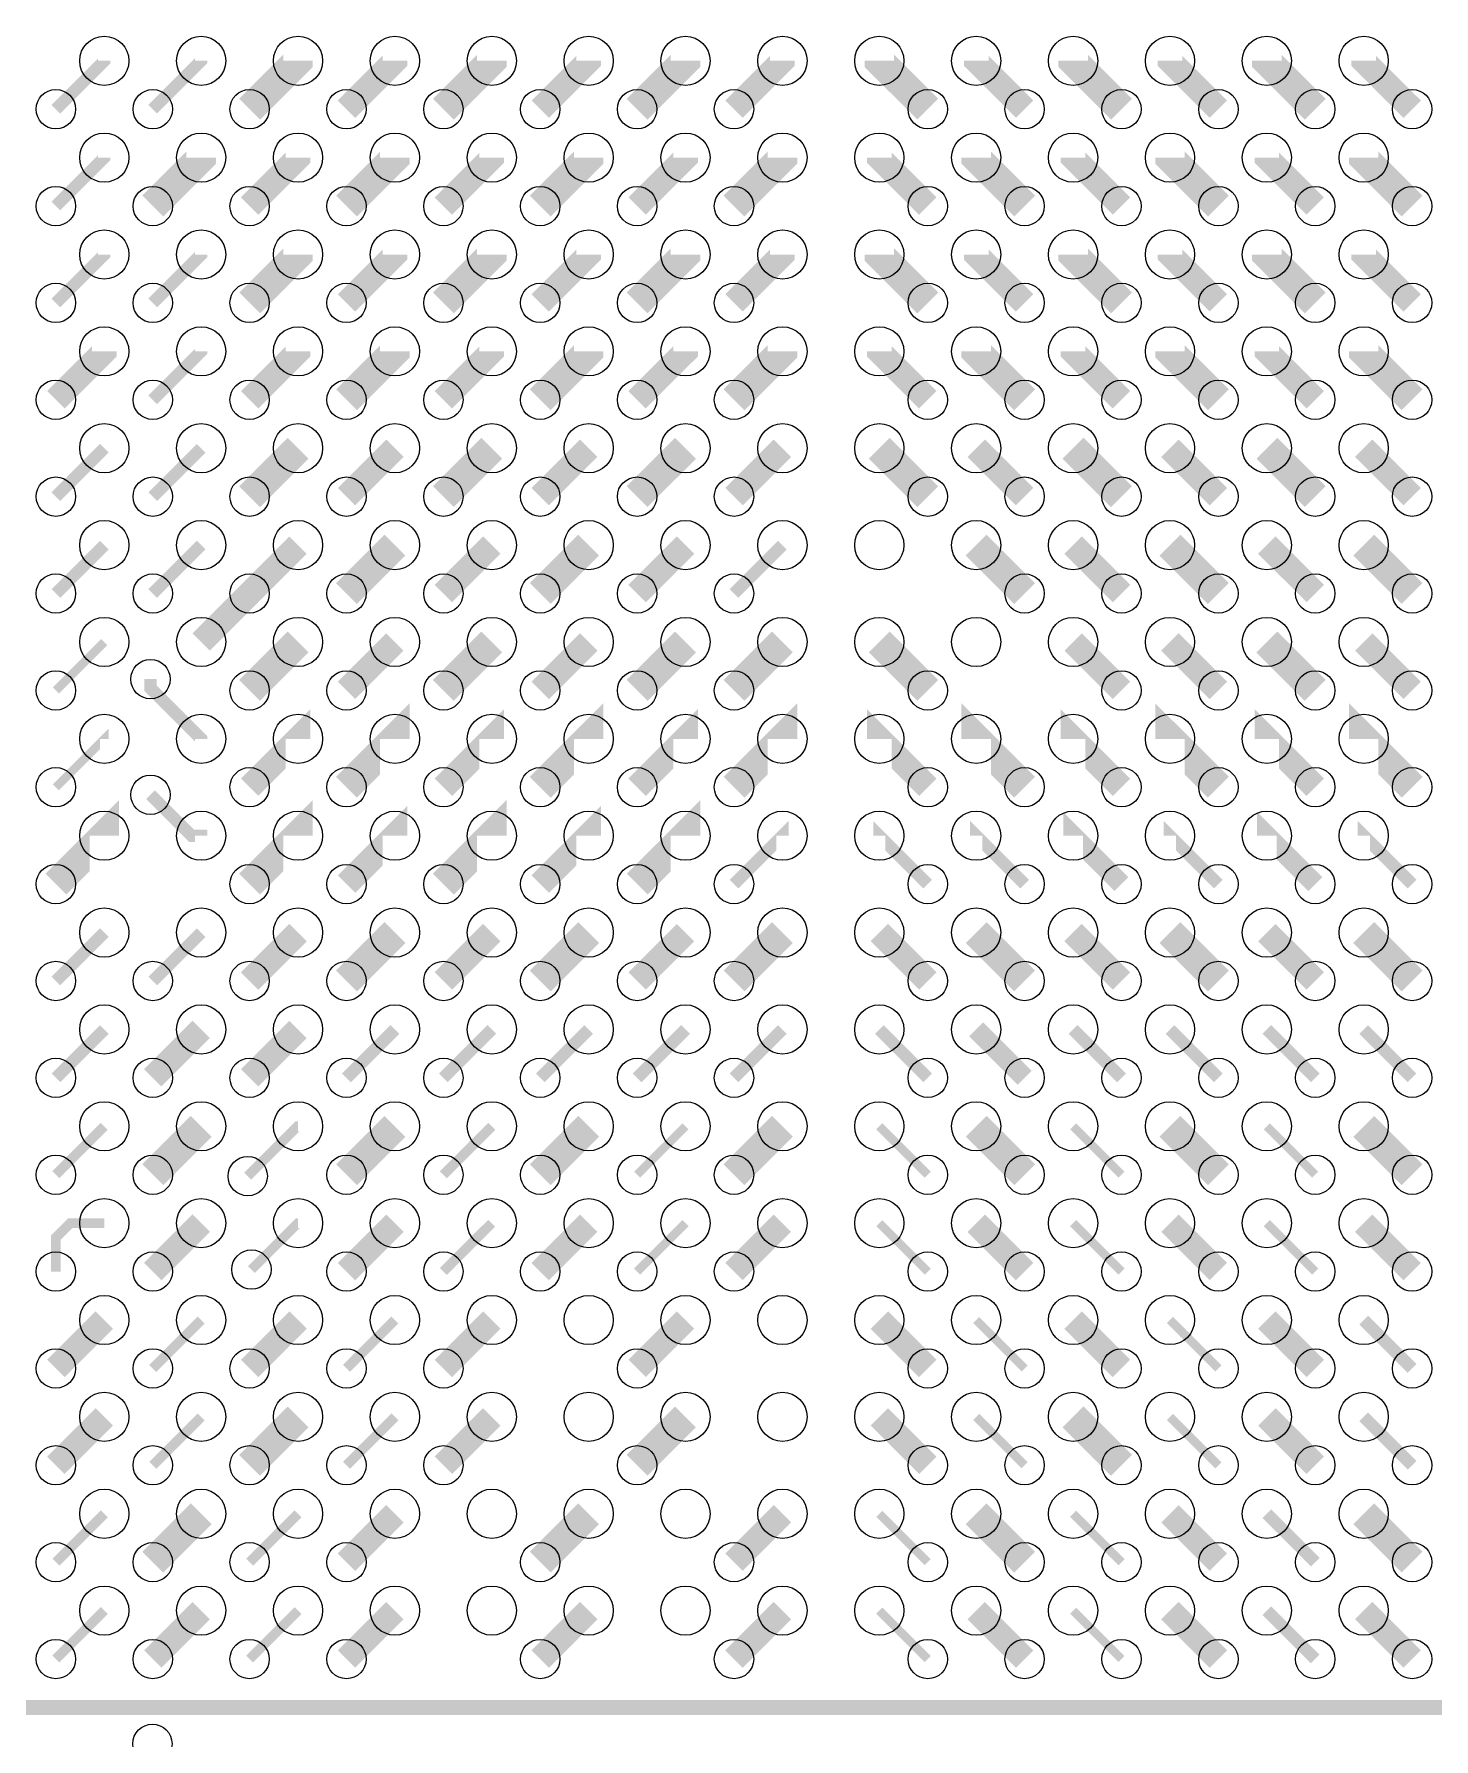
# Model space of a CAD drawing. Extents: x -17 to 168, y 0 to 127.
# Drawn here: x 65.03 to 79.48, y 36.7 to 54.3 of the extents above; entities that cross this region are included whole.
import ezdxf

# ---------------------------------------------------------------- set-up
doc = ezdxf.new("R2010")
doc.units = 0
doc.header["$MEASUREMENT"] = 0
for name, color, linetype in [('ET_TOP', 123, 'CONTINUOUS'), ('PG_SILKSCREEN_TOP', 123, 'CONTINUOUS'), ('PIN_TOP', 4, 'CONTINUOUS'), ('VC_TOP', 131, 'CONTINUOUS')]:
    doc.layers.add(name, color=color, linetype=linetype)

msp = doc.modelspace()

# ---------------------------------------------------------------- linework, layer by layer
at = {"layer": 'ET_TOP'}
for points, const_width in [([(65.753488, 54.022295), (65.753488, 54.022193), (65.253591, 53.522397)], 0.127), ([(66.753511, 54.022295), (66.753511, 54.022193), (66.253589, 53.522397)], 0.127), ([(67.753509, 54.022295), (67.753509, 54.022193), (67.253612, 53.522397)], 0.3048), ([(68.753507, 54.022295), (68.753507, 54.022193), (68.25361, 53.522397)], 0.254), ([(69.753505, 54.022295), (69.753505, 54.022193), (69.253608, 53.522397)], 0.3048), ([(70.753503, 54.022295), (70.753503, 54.022193), (70.253606, 53.522397)], 0.254), ([(71.753501, 54.022295), (71.753501, 54.022193), (71.253604, 53.522397)], 0.3048), ([(72.753499, 54.022295), (72.753499, 54.022193), (72.253602, 53.522397)], 0.254), ([(73.753701, 54.022295), (73.753701, 54.022193), (74.253598, 53.522397)], 0.3048), ([(74.753699, 54.022295), (74.753699, 54.022193), (75.253596, 53.522397)], 0.254), ([(75.753697, 54.022295), (75.753697, 54.022193), (76.253594, 53.522397)], 0.3048), ([(76.753695, 54.022295), (76.753695, 54.022193), (77.253592, 53.522397)], 0.254), ([(77.753693, 54.022295), (77.753693, 54.022193), (78.25359, 53.522397)], 0.3048), ([(78.753691, 54.022295), (78.753691, 54.022193), (79.253588, 53.522397)], 0.254), ([(66.753511, 53.022297), (66.753511, 53.022195), (66.253589, 52.522399)], 0.3048), ([(68.753507, 53.022297), (68.753507, 53.022195), (68.25361, 52.522399)], 0.3048), ([(70.753503, 53.022297), (70.753503, 53.022195), (70.253606, 52.522399)], 0.3048), ([(72.753499, 53.022297), (72.753499, 53.022195), (72.253602, 52.522399)], 0.3048), ([(74.753699, 53.022297), (74.753699, 53.022195), (75.253596, 52.522399)], 0.3048), ([(76.753695, 53.022297), (76.753695, 53.022195), (77.253592, 52.522399)], 0.3048), ([(78.753691, 53.022297), (78.753691, 53.022195), (79.253588, 52.522399)], 0.3048), ([(65.753488, 53.022297), (65.753488, 53.022195), (65.253591, 52.522399)], 0.127), ([(67.753509, 53.022297), (67.753509, 53.022195), (67.253612, 52.522399)], 0.254), ([(69.753505, 53.022297), (69.753505, 53.022195), (69.253608, 52.522399)], 0.254), ([(71.753501, 53.022297), (71.753501, 53.022195), (71.253604, 52.522399)], 0.254), ([(73.753701, 53.022297), (73.753701, 53.022195), (74.253598, 52.522399)], 0.254), ([(75.753697, 53.022297), (75.753697, 53.022195), (76.253594, 52.522399)], 0.254), ([(77.753693, 53.022297), (77.753693, 53.022195), (78.25359, 52.522399)], 0.254), ([(67.753509, 52.022299), (67.753509, 52.022197), (67.253612, 51.522401)], 0.3048), ([(68.753507, 52.022299), (68.753507, 52.022197), (68.25361, 51.522401)], 0.254), ([(69.753505, 52.022299), (69.753505, 52.022197), (69.253608, 51.522401)], 0.3048), ([(70.753503, 52.022299), (70.753503, 52.022197), (70.253606, 51.522401)], 0.254), ([(71.753501, 52.022299), (71.753501, 52.022197), (71.253604, 51.522401)], 0.3048), ([(72.753499, 52.022299), (72.753499, 52.022197), (72.253602, 51.522401)], 0.254), ([(73.753701, 52.022299), (73.753701, 52.022197), (74.253598, 51.522401)], 0.3048), ([(74.753699, 52.022299), (74.753699, 52.022197), (75.253596, 51.522401)], 0.254), ([(75.753697, 52.022299), (75.753697, 52.022197), (76.253594, 51.522401)], 0.3048), ([(76.753695, 52.022299), (76.753695, 52.022197), (77.253592, 51.522401)], 0.254), ([(77.753693, 52.022299), (77.753693, 52.022197), (78.25359, 51.522401)], 0.3048), ([(78.753691, 52.022299), (78.753691, 52.022197), (79.253588, 51.522401)], 0.254), ([(65.753488, 52.022299), (65.753488, 52.022197), (65.253591, 51.522401)], 0.127), ([(66.753511, 52.022299), (66.753511, 52.022197), (66.253589, 51.522401)], 0.127), ([(65.753488, 51.022301), (65.753488, 51.022199), (65.253591, 50.522403)], 0.254), ([(66.753511, 51.022301), (66.753511, 51.022199), (66.253589, 50.522403)], 0.127), ([(67.753509, 51.022301), (67.753509, 51.022199), (67.253612, 50.522403)], 0.254), ([(68.753507, 51.022301), (68.753507, 51.022199), (68.25361, 50.522403)], 0.3048), ([(69.753505, 51.022301), (69.753505, 51.022199), (69.253608, 50.522403)], 0.254), ([(70.753503, 51.022301), (70.753503, 51.022199), (70.253606, 50.522403)], 0.3048), ([(71.753501, 51.022301), (71.753501, 51.022199), (71.253604, 50.522403)], 0.254), ([(72.753499, 51.022301), (72.753499, 51.022199), (72.253602, 50.522403)], 0.3048), ([(73.753701, 51.022301), (73.753701, 51.022199), (74.253598, 50.522403)], 0.254), ([(74.753699, 51.022301), (74.753699, 51.022199), (75.253596, 50.522403)], 0.3048), ([(75.753697, 51.022301), (75.753697, 51.022199), (76.253594, 50.522403)], 0.254), ([(76.753695, 51.022301), (76.753695, 51.022199), (77.253592, 50.522403)], 0.3048), ([(77.753693, 51.022301), (77.753693, 51.022199), (78.25359, 50.522403)], 0.254), ([(78.753691, 51.022301), (78.753691, 51.022199), (79.253588, 50.522403)], 0.3048), ([(67.753509, 50.022303), (67.253612, 49.522405)], 0.3048), ([(69.753505, 50.022303), (69.253608, 49.522405)], 0.3048), ([(71.753501, 50.022303), (71.253604, 49.522405)], 0.3048), ([(73.753701, 50.022303), (74.253598, 49.522405)], 0.3048), ([(75.753697, 50.022303), (76.253594, 49.522405)], 0.3048), ([(77.753693, 50.022303), (78.25359, 49.522405)], 0.3048), ([(65.753488, 50.022303), (65.253591, 49.522405)], 0.127), ([(66.753511, 50.022303), (66.253589, 49.522405)], 0.127), ([(68.753507, 50.022303), (68.25361, 49.522405)], 0.254), ([(70.753503, 50.022303), (70.253606, 49.522405)], 0.254), ([(72.753499, 50.022303), (72.253602, 49.522405)], 0.254), ([(74.753699, 50.022303), (75.253596, 49.522405)], 0.254), ([(76.753695, 50.022303), (77.253592, 49.522405)], 0.254), ([(78.753691, 50.022303), (79.253588, 49.522405)], 0.254), ([(67.753509, 49.022305), (67.253612, 48.522407)], 0.254), ([(68.753507, 49.022305), (68.25361, 48.522407)], 0.3048), ([(69.753505, 49.022305), (69.253608, 48.522407)], 0.254), ([(70.753503, 49.022305), (70.253606, 48.522407)], 0.3048), ([(71.753501, 49.022305), (71.253604, 48.522407)], 0.254), ([(74.753699, 49.022305), (75.253596, 48.522407)], 0.3048), ([(75.753697, 49.022305), (76.253594, 48.522407)], 0.254), ([(76.753695, 49.022305), (77.253592, 48.522407)], 0.3048), ([(77.753693, 49.022305), (78.25359, 48.522407)], 0.254), ([(78.753691, 49.022305), (79.253588, 48.522407)], 0.3048), ([(65.753488, 49.022305), (65.253591, 48.522407)], 0.127), ([(66.753511, 49.022305), (66.253589, 48.522407)], 0.127), ([(72.753499, 49.022305), (72.253602, 48.522407)], 0.127), ([(66.753511, 48.022307), (67.253612, 48.522407)], 0.254), ([(65.753488, 48.022307), (65.253591, 47.522409)], 0.0889), ([(67.753509, 48.022307), (67.253612, 47.522409)], 0.3048), ([(68.753507, 48.022307), (68.25361, 47.522409)], 0.254), ([(69.753505, 48.022307), (69.253608, 47.522409)], 0.3048), ([(70.753503, 48.022307), (70.253606, 47.522409)], 0.254), ([(71.753501, 48.022307), (71.253604, 47.522409)], 0.3048), ([(72.753499, 48.022307), (72.253602, 47.522409)], 0.3048), ([(73.753701, 48.022307), (74.253598, 47.522409)], 0.3048), ([(75.753697, 48.022307), (76.253594, 47.522409)], 0.254), ([(76.753695, 48.022307), (77.253592, 47.522409)], 0.254), ([(77.753693, 48.022307), (78.25359, 47.522409)], 0.3048), ([(78.753691, 48.022307), (79.253588, 47.522409)], 0.254), ([(66.753511, 47.022283), (66.753511, 47.022309), (66.2305, 47.545193), (66.2305, 47.638995)], 0.127), ([(68.753507, 47.022283), (68.753507, 47.022309), (68.25361, 46.522411)], 0.3048), ([(70.753503, 47.022283), (70.753503, 47.022309), (70.253606, 46.522411)], 0.3048), ([(72.753499, 47.022283), (72.753499, 47.022309), (72.253602, 46.522411)], 0.3048), ([(74.753699, 47.022283), (74.753699, 47.022309), (75.253596, 46.522411)], 0.3048), ([(76.753695, 47.022283), (76.753695, 47.022309), (77.253592, 46.522411)], 0.3048), ([(78.753691, 47.022283), (78.753691, 47.022309), (79.253588, 46.522411)], 0.3048), ([(67.753509, 47.022283), (67.753509, 47.022309), (67.253612, 46.522411)], 0.254), ([(69.753505, 47.022283), (69.753505, 47.022309), (69.253608, 46.522411)], 0.254), ([(71.753501, 47.022283), (71.753501, 47.022309), (71.253604, 46.522411)], 0.254), ([(73.753701, 47.022283), (73.753701, 47.022309), (74.253598, 46.522411)], 0.254), ([(75.753697, 47.022283), (75.753697, 47.022309), (76.253594, 46.522411)], 0.254), ([(77.753693, 47.022283), (77.753693, 47.022309), (78.25359, 46.522411)], 0.254), ([(65.753488, 47.022283), (65.753488, 47.022309), (65.253591, 46.522411)], 0.0889), ([(66.753511, 46.022285), (66.753511, 46.022311), (66.65341, 46.022311), (66.2305, 46.445195)], 0.127), ([(65.753488, 46.022285), (65.753488, 46.022311), (65.253591, 45.522388)], 0.3048), ([(67.753509, 46.022285), (67.753509, 46.022311), (67.253612, 45.522388)], 0.3048), ([(68.753507, 46.022285), (68.753507, 46.022311), (68.25361, 45.522388)], 0.254), ([(69.753505, 46.022285), (69.753505, 46.022311), (69.253608, 45.522388)], 0.3048), ([(70.753503, 46.022285), (70.753503, 46.022311), (70.253606, 45.522388)], 0.254), ([(71.753501, 46.022285), (71.753501, 46.022311), (71.253604, 45.522388)], 0.3048), ([(72.753499, 46.022285), (72.753499, 46.022311), (72.253602, 45.522388)], 0.127), ([(73.753701, 46.022285), (73.753701, 46.022311), (74.253598, 45.522388)], 0.127), ([(74.753699, 46.022285), (74.753699, 46.022311), (75.253596, 45.522388)], 0.127), ([(75.753697, 46.022285), (75.753697, 46.022311), (76.253594, 45.522388)], 0.2032), ([(76.753695, 46.022285), (76.753695, 46.022311), (77.253592, 45.522388)], 0.127), ([(77.753693, 46.022285), (77.753693, 46.022311), (78.25359, 45.522388)], 0.2032), ([(78.753691, 46.022285), (78.753691, 46.022311), (79.253588, 45.522388)], 0.127), ([(65.753488, 45.022287), (65.253591, 44.52239)], 0.127), ([(66.753511, 45.022287), (66.253589, 44.52239)], 0.127), ([(67.753509, 45.022287), (67.253612, 44.52239)], 0.254), ([(68.753507, 45.022287), (68.25361, 44.52239)], 0.3048), ([(69.753505, 45.022287), (69.253608, 44.52239)], 0.254), ([(70.753503, 45.022287), (70.253606, 44.52239)], 0.3048), ([(71.753501, 45.022287), (71.253604, 44.52239)], 0.254), ([(72.753499, 45.022287), (72.253602, 44.52239)], 0.3048), ([(73.753701, 45.022287), (74.253598, 44.52239)], 0.254), ([(74.753699, 45.022287), (75.253596, 44.52239)], 0.3048), ([(75.753697, 45.022287), (76.253594, 44.52239)], 0.254), ([(76.753695, 45.022287), (77.253592, 44.52239)], 0.3048), ([(77.753693, 45.022287), (78.25359, 44.52239)], 0.254), ([(78.753691, 45.022287), (79.253588, 44.52239)], 0.3048), ([(65.753488, 44.022289), (65.253591, 43.522392)], 0.127), ([(66.753511, 44.022289), (66.253589, 43.522392)], 0.254), ([(67.753509, 44.022289), (67.253612, 43.522392)], 0.254), ([(68.753507, 44.022289), (68.25361, 43.522392)], 0.127), ([(69.753505, 44.022289), (69.253608, 43.522392)], 0.127), ([(70.753503, 44.022289), (70.253606, 43.522392)], 0.127), ([(71.753501, 44.022289), (71.253604, 43.522392)], 0.127), ([(72.753499, 44.022289), (72.253602, 43.522392)], 0.127), ([(73.753701, 44.022289), (74.253598, 43.522392)], 0.127), ([(74.753699, 44.022289), (75.253596, 43.522392)], 0.2032), ([(75.753697, 44.022289), (76.253594, 43.522392)], 0.127), ([(76.753695, 44.022289), (77.253592, 43.522392)], 0.127), ([(77.753693, 44.022289), (78.25359, 43.522392)], 0.127), ([(78.753691, 44.022289), (79.253588, 43.522392)], 0.127), ([(66.753511, 43.022291), (66.253589, 42.522394)], 0.3048), ([(68.753507, 43.022291), (68.25361, 42.522394)], 0.3048), ([(70.753503, 43.022291), (70.253606, 42.522394)], 0.3048), ([(72.753499, 43.022291), (72.253602, 42.522394)], 0.3048), ([(74.753699, 43.022291), (75.253596, 42.522394)], 0.3048), ([(76.753695, 43.022291), (77.253592, 42.522394)], 0.3048), ([(78.753691, 43.022291), (79.253588, 42.522394)], 0.3048), ([(65.753488, 43.022291), (65.253591, 42.522394)], 0.1016), ([(67.2338, 42.508195), (67.747896, 43.022291), (67.753509, 43.022291)], 0.1016), ([(69.753505, 43.022291), (69.253608, 42.522394)], 0.1016), ([(71.753501, 43.022291), (71.253604, 42.522394)], 0.0889), ([(73.753701, 43.022291), (74.253598, 42.522394)], 0.0889), ([(75.753697, 43.022291), (76.253594, 42.522394)], 0.0889), ([(77.753693, 43.022291), (78.25359, 42.522394)], 0.0889), ([(65.753488, 42.022293), (65.402003, 42.022293), (65.253591, 41.873907), (65.253591, 41.522396)], 0.1016), ([(66.753511, 42.022293), (66.253589, 41.522396)], 0.254), ([(67.753509, 42.022293), (67.751198, 42.022293), (67.2719, 41.542995)], 0.1016), ([(68.753507, 42.022293), (68.25361, 41.522396)], 0.254), ([(69.753505, 42.022293), (69.253608, 41.522396)], 0.1016), ([(70.753503, 42.022293), (70.253606, 41.522396)], 0.254), ([(71.753501, 42.022293), (71.253604, 41.522396)], 0.0889), ([(72.753499, 42.022293), (72.253602, 41.522396)], 0.254), ([(73.753701, 42.022293), (74.253598, 41.522396)], 0.0889), ([(74.753699, 42.022293), (75.253596, 41.522396)], 0.254), ([(75.753697, 42.022293), (76.253594, 41.522396)], 0.0889), ([(76.753695, 42.022293), (77.253592, 41.522396)], 0.254), ([(77.753693, 42.022293), (78.25359, 41.522396)], 0.0889), ([(78.753691, 42.022293), (79.253588, 41.522396)], 0.254), ([(65.753488, 41.022295), (65.253591, 40.522398)], 0.254), ([(66.753511, 41.022295), (66.253589, 40.522398)], 0.1016), ([(67.753509, 41.022295), (67.253612, 40.522398)], 0.254), ([(68.753507, 41.022295), (68.25361, 40.522398)], 0.1016), ([(69.753505, 41.022295), (69.253608, 40.522398)], 0.254), ([(71.753501, 41.022295), (71.253604, 40.522398)], 0.254), ([(73.753701, 41.022295), (74.253598, 40.522398)], 0.254), ([(74.753699, 41.022295), (75.253596, 40.522398)], 0.0889), ([(75.753697, 41.022295), (76.253594, 40.522398)], 0.254), ([(76.753695, 41.022295), (77.253592, 40.522398)], 0.0889), ([(77.753693, 41.022295), (78.25359, 40.522398)], 0.254), ([(78.753691, 41.022295), (79.253588, 40.522398)], 0.127), ([(65.753488, 40.022297), (65.253591, 39.5224)], 0.254), ([(67.753509, 40.022297), (67.253612, 39.5224)], 0.3048), ([(69.753505, 40.022297), (69.253608, 39.5224)], 0.254), ([(71.753501, 40.022297), (71.253604, 39.5224)], 0.3048), ([(73.753701, 40.022297), (74.253598, 39.5224)], 0.254), ([(75.753697, 40.022297), (76.253594, 39.5224)], 0.3048), ([(77.753693, 40.022297), (78.25359, 39.5224)], 0.254), ([(66.753511, 40.022297), (66.253589, 39.5224)], 0.1016), ([(68.753507, 40.022297), (68.25361, 39.5224)], 0.1016), ([(74.753699, 40.022297), (75.253596, 39.5224)], 0.0889), ([(76.753695, 40.022297), (77.253592, 39.5224)], 0.0889), ([(78.753691, 40.022297), (79.253588, 39.5224)], 0.127), ([(65.753488, 39.022299), (65.253591, 38.522402)], 0.1016), ([(66.753511, 39.022299), (66.253589, 38.522402)], 0.3048), ([(67.753509, 39.022299), (67.253612, 38.522402)], 0.1016), ([(68.753507, 39.022299), (68.25361, 38.522402)], 0.254), ([(70.753503, 39.022299), (70.253606, 38.522402)], 0.3048), ([(72.753499, 39.022299), (72.253602, 38.522402)], 0.254), ([(74.753699, 39.022299), (75.253596, 38.522402)], 0.3048), ([(76.753695, 39.022299), (77.253592, 38.522402)], 0.254), ([(77.753693, 39.022299), (78.25359, 38.522402)], 0.127), ([(78.753691, 39.022299), (79.253588, 38.522402)], 0.3048), ([(73.753701, 39.022299), (74.253598, 38.522402)], 0.0889), ([(75.753697, 39.022299), (76.253594, 38.522402)], 0.0889), ([(65.753488, 38.022301), (65.253591, 37.522404)], 0.1016), ([(66.753511, 38.022301), (66.253589, 37.522404)], 0.254), ([(67.753509, 38.022301), (67.253612, 37.522404)], 0.1016), ([(68.753507, 38.022301), (68.25361, 37.522404)], 0.254), ([(70.753503, 38.022301), (70.253606, 37.522404)], 0.254), ([(72.753499, 38.022301), (72.253602, 37.522404)], 0.254), ([(73.753701, 38.022301), (74.253598, 37.522404)], 0.0889), ([(74.753699, 38.022301), (75.253596, 37.522404)], 0.254), ([(75.753697, 38.022301), (76.253594, 37.522404)], 0.0889), ([(76.753695, 38.022301), (77.253592, 37.522404)], 0.254), ([(77.753693, 38.022301), (78.25359, 37.522404)], 0.127), ([(78.753691, 38.022301), (79.253588, 37.522404)], 0.254)]:
    msp.add_lwpolyline(points, dxfattribs=dict(at, const_width=const_width))
at = {"layer": 'PG_SILKSCREEN_TOP', "const_width": 0.1524}
msp.add_lwpolyline([(90.753692, 37.022303), (90.753692, 72.022487), (55.753508, 72.022487), (55.753508, 37.022303)], close=True, dxfattribs=at)
at = {"layer": 'PIN_TOP'}
for centre in [(65.753488, 54.022295), (66.753511, 54.022295), (67.753509, 54.022295), (68.753507, 54.022295), (69.753505, 54.022295), (70.753503, 54.022295), (71.753501, 54.022295), (72.753499, 54.022295), (73.753701, 54.022295), (74.753699, 54.022295), (75.753697, 54.022295), (76.753695, 54.022295), (77.753693, 54.022295), (78.753691, 54.022295), (65.753488, 53.022297), (66.753511, 53.022297), (67.753509, 53.022297), (68.753507, 53.022297), (69.753505, 53.022297), (70.753503, 53.022297), (71.753501, 53.022297), (72.753499, 53.022297), (73.753701, 53.022297), (74.753699, 53.022297), (75.753697, 53.022297), (76.753695, 53.022297), (77.753693, 53.022297), (78.753691, 53.022297), (65.753488, 52.022299), (66.753511, 52.022299), (67.753509, 52.022299), (68.753507, 52.022299), (69.753505, 52.022299), (70.753503, 52.022299), (71.753501, 52.022299), (72.753499, 52.022299), (73.753701, 52.022299), (74.753699, 52.022299), (75.753697, 52.022299), (76.753695, 52.022299), (77.753693, 52.022299), (78.753691, 52.022299), (65.753488, 51.022301), (66.753511, 51.022301), (67.753509, 51.022301), (68.753507, 51.022301), (69.753505, 51.022301), (70.753503, 51.022301), (71.753501, 51.022301), (72.753499, 51.022301), (73.753701, 51.022301), (74.753699, 51.022301), (75.753697, 51.022301), (76.753695, 51.022301), (77.753693, 51.022301), (78.753691, 51.022301), (65.753488, 50.022303), (66.753511, 50.022303), (67.753509, 50.022303), (68.753507, 50.022303), (69.753505, 50.022303), (70.753503, 50.022303), (71.753501, 50.022303), (72.753499, 50.022303), (73.753701, 50.022303), (74.753699, 50.022303), (75.753697, 50.022303), (76.753695, 50.022303), (77.753693, 50.022303), (78.753691, 50.022303), (65.753488, 49.022305), (66.753511, 49.022305), (67.753509, 49.022305), (68.753507, 49.022305), (69.753505, 49.022305), (70.753503, 49.022305), (71.753501, 49.022305), (72.753499, 49.022305), (73.753701, 49.022305), (74.753699, 49.022305), (75.753697, 49.022305), (76.753695, 49.022305), (77.753693, 49.022305), (78.753691, 49.022305), (65.753488, 48.022307), (66.753511, 48.022307), (67.753509, 48.022307), (68.753507, 48.022307), (69.753505, 48.022307), (70.753503, 48.022307), (71.753501, 48.022307), (72.753499, 48.022307), (73.753701, 48.022307), (74.753699, 48.022307), (75.753697, 48.022307), (76.753695, 48.022307), (77.753693, 48.022307), (78.753691, 48.022307), (65.753488, 47.022283), (66.753511, 47.022283), (67.753509, 47.022283), (68.753507, 47.022283), (69.753505, 47.022283), (70.753503, 47.022283), (71.753501, 47.022283), (72.753499, 47.022283), (73.753701, 47.022283), (74.753699, 47.022283), (75.753697, 47.022283), (76.753695, 47.022283), (77.753693, 47.022283), (78.753691, 47.022283), (65.753488, 46.022285), (66.753511, 46.022285), (67.753509, 46.022285), (68.753507, 46.022285), (69.753505, 46.022285), (70.753503, 46.022285), (71.753501, 46.022285), (72.753499, 46.022285), (73.753701, 46.022285), (74.753699, 46.022285), (75.753697, 46.022285), (76.753695, 46.022285), (77.753693, 46.022285), (78.753691, 46.022285), (65.753488, 45.022287), (66.753511, 45.022287), (67.753509, 45.022287), (68.753507, 45.022287), (69.753505, 45.022287), (70.753503, 45.022287), (71.753501, 45.022287), (72.753499, 45.022287), (73.753701, 45.022287), (74.753699, 45.022287), (75.753697, 45.022287), (76.753695, 45.022287), (77.753693, 45.022287), (78.753691, 45.022287), (65.753488, 44.022289), (66.753511, 44.022289), (67.753509, 44.022289), (68.753507, 44.022289), (69.753505, 44.022289), (70.753503, 44.022289), (71.753501, 44.022289), (72.753499, 44.022289), (73.753701, 44.022289), (74.753699, 44.022289), (75.753697, 44.022289), (76.753695, 44.022289), (77.753693, 44.022289), (78.753691, 44.022289), (65.753488, 43.022291), (66.753511, 43.022291), (67.753509, 43.022291), (68.753507, 43.022291), (69.753505, 43.022291), (70.753503, 43.022291), (71.753501, 43.022291), (72.753499, 43.022291), (73.753701, 43.022291), (74.753699, 43.022291), (75.753697, 43.022291), (76.753695, 43.022291), (77.753693, 43.022291), (78.753691, 43.022291), (65.753488, 42.022293), (66.753511, 42.022293), (67.753509, 42.022293), (68.753507, 42.022293), (69.753505, 42.022293), (70.753503, 42.022293), (71.753501, 42.022293), (72.753499, 42.022293), (73.753701, 42.022293), (74.753699, 42.022293), (75.753697, 42.022293), (76.753695, 42.022293), (77.753693, 42.022293), (78.753691, 42.022293), (65.753488, 41.022295), (66.753511, 41.022295), (67.753509, 41.022295), (68.753507, 41.022295), (69.753505, 41.022295), (70.753503, 41.022295), (71.753501, 41.022295), (72.753499, 41.022295), (73.753701, 41.022295), (74.753699, 41.022295), (75.753697, 41.022295), (76.753695, 41.022295), (77.753693, 41.022295), (78.753691, 41.022295), (65.753488, 40.022297), (66.753511, 40.022297), (67.753509, 40.022297), (68.753507, 40.022297), (69.753505, 40.022297), (70.753503, 40.022297), (71.753501, 40.022297), (72.753499, 40.022297), (73.753701, 40.022297), (74.753699, 40.022297), (75.753697, 40.022297), (76.753695, 40.022297), (77.753693, 40.022297), (78.753691, 40.022297), (65.753488, 39.022299), (66.753511, 39.022299), (67.753509, 39.022299), (68.753507, 39.022299), (69.753505, 39.022299), (70.753503, 39.022299), (71.753501, 39.022299), (72.753499, 39.022299), (73.753701, 39.022299), (74.753699, 39.022299), (75.753697, 39.022299), (76.753695, 39.022299), (77.753693, 39.022299), (78.753691, 39.022299), (65.753488, 38.022301), (66.753511, 38.022301), (67.753509, 38.022301), (68.753507, 38.022301), (69.753505, 38.022301), (70.753503, 38.022301), (71.753501, 38.022301), (72.753499, 38.022301), (73.753701, 38.022301), (74.753699, 38.022301), (75.753697, 38.022301), (76.753695, 38.022301), (77.753693, 38.022301), (78.753691, 38.022301)]:
    msp.add_circle(centre, 0.254, dxfattribs=at)
at = {"layer": 'VC_TOP'}
for centre in [(65.253591, 53.522397), (66.253589, 53.522397), (67.253612, 53.522397), (68.25361, 53.522397), (69.253608, 53.522397), (70.253606, 53.522397), (71.253604, 53.522397), (72.253602, 53.522397), (74.253598, 53.522397), (75.253596, 53.522397), (76.253594, 53.522397), (77.253592, 53.522397), (78.25359, 53.522397), (79.253588, 53.522397), (65.253591, 52.522399), (66.253589, 52.522399), (67.253612, 52.522399), (68.25361, 52.522399), (69.253608, 52.522399), (70.253606, 52.522399), (71.253604, 52.522399), (72.253602, 52.522399), (74.253598, 52.522399), (75.253596, 52.522399), (76.253594, 52.522399), (77.253592, 52.522399), (78.25359, 52.522399), (79.253588, 52.522399), (65.253591, 51.522401), (66.253589, 51.522401), (67.253612, 51.522401), (68.25361, 51.522401), (69.253608, 51.522401), (70.253606, 51.522401), (71.253604, 51.522401), (72.253602, 51.522401), (74.253598, 51.522401), (75.253596, 51.522401), (76.253594, 51.522401), (77.253592, 51.522401), (78.25359, 51.522401), (79.253588, 51.522401), (65.253591, 50.522403), (66.253589, 50.522403), (67.253612, 50.522403), (68.25361, 50.522403), (69.253608, 50.522403), (70.253606, 50.522403), (71.253604, 50.522403), (72.253602, 50.522403), (74.253598, 50.522403), (75.253596, 50.522403), (76.253594, 50.522403), (77.253592, 50.522403), (78.25359, 50.522403), (79.253588, 50.522403), (65.253591, 49.522405), (66.253589, 49.522405), (67.253612, 49.522405), (68.25361, 49.522405), (69.253608, 49.522405), (70.253606, 49.522405), (71.253604, 49.522405), (72.253602, 49.522405), (74.253598, 49.522405), (75.253596, 49.522405), (76.253594, 49.522405), (77.253592, 49.522405), (78.25359, 49.522405), (79.253588, 49.522405), (65.253591, 48.522407), (66.253589, 48.522407), (67.253612, 48.522407), (68.25361, 48.522407), (69.253608, 48.522407), (70.253606, 48.522407), (71.253604, 48.522407), (72.253602, 48.522407), (75.253596, 48.522407), (76.253594, 48.522407), (77.253592, 48.522407), (78.25359, 48.522407), (79.253588, 48.522407), (65.253591, 47.522409), (66.2305, 47.638995), (67.253612, 47.522409), (68.25361, 47.522409), (69.253608, 47.522409), (70.253606, 47.522409), (71.253604, 47.522409), (72.253602, 47.522409), (74.253598, 47.522409), (76.253594, 47.522409), (77.253592, 47.522409), (78.25359, 47.522409), (79.253588, 47.522409), (65.253591, 46.522411), (66.2305, 46.445195), (67.253612, 46.522411), (68.25361, 46.522411), (69.253608, 46.522411), (70.253606, 46.522411), (71.253604, 46.522411), (72.253602, 46.522411), (74.253598, 46.522411), (75.253596, 46.522411), (76.253594, 46.522411), (77.253592, 46.522411), (78.25359, 46.522411), (79.253588, 46.522411), (65.253591, 45.522388), (67.253612, 45.522388), (68.25361, 45.522388), (69.253608, 45.522388), (70.253606, 45.522388), (71.253604, 45.522388), (72.253602, 45.522388), (74.253598, 45.522388), (75.253596, 45.522388), (76.253594, 45.522388), (77.253592, 45.522388), (78.25359, 45.522388), (79.253588, 45.522388), (65.253591, 44.52239), (66.253589, 44.52239), (67.253612, 44.52239), (68.25361, 44.52239), (69.253608, 44.52239), (70.253606, 44.52239), (71.253604, 44.52239), (72.253602, 44.52239), (74.253598, 44.52239), (75.253596, 44.52239), (76.253594, 44.52239), (77.253592, 44.52239), (78.25359, 44.52239), (79.253588, 44.52239), (65.253591, 43.522392), (66.253589, 43.522392), (67.253612, 43.522392), (68.25361, 43.522392), (69.253608, 43.522392), (70.253606, 43.522392), (71.253604, 43.522392), (72.253602, 43.522392), (74.253598, 43.522392), (75.253596, 43.522392), (76.253594, 43.522392), (77.253592, 43.522392), (78.25359, 43.522392), (79.253588, 43.522392), (65.253591, 42.522394), (66.253589, 42.522394), (67.2338, 42.508195), (68.25361, 42.522394), (69.253608, 42.522394), (70.253606, 42.522394), (71.253604, 42.522394), (72.253602, 42.522394), (74.253598, 42.522394), (75.253596, 42.522394), (76.253594, 42.522394), (77.253592, 42.522394), (78.25359, 42.522394), (79.253588, 42.522394), (65.253591, 41.522396), (66.253589, 41.522396), (67.2719, 41.542995), (68.25361, 41.522396), (69.253608, 41.522396), (70.253606, 41.522396), (71.253604, 41.522396), (72.253602, 41.522396), (74.253598, 41.522396), (75.253596, 41.522396), (76.253594, 41.522396), (77.253592, 41.522396), (78.25359, 41.522396), (79.253588, 41.522396), (65.253591, 40.522398), (66.253589, 40.522398), (67.253612, 40.522398), (68.25361, 40.522398), (69.253608, 40.522398), (71.253604, 40.522398), (74.253598, 40.522398), (75.253596, 40.522398), (76.253594, 40.522398), (77.253592, 40.522398), (78.25359, 40.522398), (79.253588, 40.522398), (65.253591, 39.5224), (66.253589, 39.5224), (67.253612, 39.5224), (68.25361, 39.5224), (69.253608, 39.5224), (71.253604, 39.5224), (74.253598, 39.5224), (75.253596, 39.5224), (76.253594, 39.5224), (77.253592, 39.5224), (78.25359, 39.5224), (79.253588, 39.5224), (65.253591, 38.522402), (66.253589, 38.522402), (67.253612, 38.522402), (68.25361, 38.522402), (70.253606, 38.522402), (72.253602, 38.522402), (74.253598, 38.522402), (75.253596, 38.522402), (76.253594, 38.522402), (77.253592, 38.522402), (78.25359, 38.522402), (79.253588, 38.522402), (65.253591, 37.522404), (66.253589, 37.522404), (67.253612, 37.522404), (68.25361, 37.522404), (70.253606, 37.522404), (72.253602, 37.522404), (74.253598, 37.522404), (75.253596, 37.522404), (76.253594, 37.522404), (77.253592, 37.522404), (78.25359, 37.522404), (79.253588, 37.522404), (66.249601, 36.647095)]:
    msp.add_circle(centre, 0.2032, dxfattribs=at)

doc.saveas('drawing.dxf')
